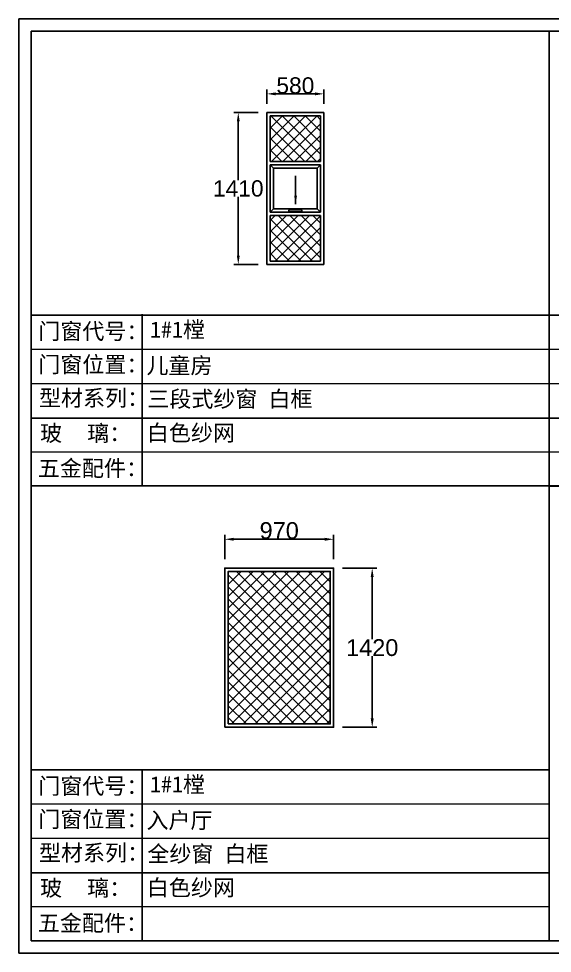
# Model space of a CAD drawing. Header units: inches. Extents: x -138455 to 599497, y -747149 to 13167.
# Drawn here: x 117887 to 126394, y -139214 to -124302 of the extents above; entities that cross this region are included whole.
import ezdxf

# ---------------------------------------------------------------- set-up
doc = ezdxf.new("R2010")
doc.units = ezdxf.units.IN
doc.header["$MEASUREMENT"] = 0
doc.header["$PDMODE"] = 35
doc.header["$PDSIZE"] = -3
doc.layers.add('0 @ 1', color=7, linetype='Continuous')
doc.styles.add('Annotative', font='arialbd.ttf')
doc.styles.get("Standard").update_dxf_attribs({"font": 'arial.ttf'})
doc.dimstyles.get("Standard").update_dxf_attribs({"dimtxt": 80, "dimasz": 70, "dimexe": 40, "dimexo": 80, "dimgap": 0, "dimtad": 1, "dimtih": 1, "dimtoh": 1, "dimdec": 0, "dimzin": 0, "dimdsep": 46, "dimtxsty": 'Standard', "dimcen": 0.09, "dimadec": 0, "dimazin": 0, "dimtfac": 1, "dimtdec": 0, "dimtofl": 0, "dimtmove": 0, "dimatfit": 3, "dimfxl": 0, "dimtolj": 1, "dimtzin": 0, "dimarcsym": 0})

# ---------------------------------------------------------------- blocks, each defined once
blk = doc.blocks.new('*D815')
at = {"color": 0, "lineweight": -2, "transparency": 16777216}
for p, q in [((162809.1, -122382.1), (162585.6, -122382.1)), ((162625.6, -122462.1), (162625.6, -123005.5)), ((162625.6, -123702.1), (162625.6, -123158.7)), ((162809.1, -123782.1), (162585.6, -123782.1))]:
    blk.add_line(p, q, dxfattribs=at)
at = {"color": 0, "transparency": 16777216}
for points in [[(162612.3, -122462.1), (162639, -122462.1), (162625.6, -122382.1)], [(162612.3, -123702.1), (162639, -123702.1), (162625.6, -123782.1)]]:
    blk.add_solid(points, dxfattribs=at)
at = {"layer": 'Defpoints', "color": 0, "transparency": 16777216}
for p in [(162889.1, -122382.1), (162625.6, -123782.1), (162889.1, -123782.1)]:
    blk.add_point(p, dxfattribs=at)
at = {"color": 0, "transparency": 16777216, "insert": (162625.6, -123082.1), "char_height": 150, "width": 433.322, "attachment_point": 5}
blk.add_mtext('\\A1;1410', dxfattribs=at)
blk = doc.blocks.new('*D816')
at = {"color": 0, "lineweight": -2, "transparency": 16777216}
for p, q in [((162889.1, -122302.1), (162889.1, -122169.3)), ((163414.1, -122302.1), (163414.1, -122169.3)), ((162969.1, -122209.3), (163334.1, -122209.3))]:
    blk.add_line(p, q, dxfattribs=at)
at = {"color": 0, "transparency": 16777216}
for points in [[(162969.1, -122195.9), (162969.1, -122222.6), (162889.1, -122209.3)], [(163334.1, -122195.9), (163334.1, -122222.6), (163414.1, -122209.3)]]:
    blk.add_solid(points, dxfattribs=at)
at = {"layer": 'Defpoints', "color": 0, "transparency": 16777216}
for p in [(163414.1, -122209.3), (162889.1, -122382.1), (163414.1, -122382.1)]:
    blk.add_point(p, dxfattribs=at)
at = {"color": 0, "transparency": 16777216, "insert": (163151.6, -122132.7), "char_height": 150, "attachment_point": 5}
blk.add_mtext('\\A1;580', dxfattribs=at)
blk = doc.blocks.new('*D809')
at = {"color": 0, "lineweight": -2, "transparency": 16777216}
for p, q in [((110562.6, -132955.7), (110562.6, -132738.3)), ((111532.6, -132955.7), (111532.6, -132738.3)), ((110642.6, -132778.3), (111452.6, -132778.3))]:
    blk.add_line(p, q, dxfattribs=at)
at = {"color": 0, "transparency": 16777216}
for points in [[(110642.6, -132764.9), (110642.6, -132791.6), (110562.6, -132778.3)], [(111452.6, -132764.9), (111452.6, -132791.6), (111532.6, -132778.3)]]:
    blk.add_solid(points, dxfattribs=at)
at = {"layer": 'Defpoints', "color": 0, "transparency": 16777216}
for p in [(111532.6, -132778.3), (110562.6, -133035.7), (111532.6, -133035.7)]:
    blk.add_point(p, dxfattribs=at)
at = {"color": 0, "transparency": 16777216, "insert": (111047.6, -132701.7), "char_height": 150, "attachment_point": 5}
blk.add_mtext('\\A1;970', dxfattribs=at)
blk = doc.blocks.new('*D810')
at = {"color": 0, "lineweight": -2, "transparency": 16777216}
for p, q in [((111612.6, -133035.7), (111916.6, -133035.7)), ((111876.6, -133115.7), (111876.6, -133669.2)), ((111876.6, -134375.7), (111876.6, -133822.3)), ((111612.6, -134455.7), (111916.6, -134455.7))]:
    blk.add_line(p, q, dxfattribs=at)
at = {"color": 0, "transparency": 16777216}
for points in [[(111863.3, -133115.7), (111890, -133115.7), (111876.6, -133035.7)], [(111863.3, -134375.7), (111890, -134375.7), (111876.6, -134455.7)]]:
    blk.add_solid(points, dxfattribs=at)
at = {"layer": 'Defpoints', "color": 0, "transparency": 16777216}
for p in [(111532.6, -133035.7), (111532.6, -134455.7), (111876.6, -134455.7)]:
    blk.add_point(p, dxfattribs=at)
at = {"color": 0, "transparency": 16777216, "insert": (111876.6, -133745.7), "char_height": 150, "attachment_point": 5}
blk.add_mtext('\\A1;1420', dxfattribs=at)
blk = doc.blocks.new('nnnnhhh')
h = blk.add_hatch()
h.set_pattern_fill('ANSI37', color=256, scale=600)
h.set_pattern_definition([(45, (27443.06, 7716.64), (-53.03301, 53.03301), []), (135, (27443.06, 7716.64), (-53.03301, -53.03301), [])])
h.paths.add_polyline_path([(163384.1, -122412.1), (162919.1, -122412.1), (162919.1, -122833.8), (163384.1, -122833.8)])
h.paths.add_polyline_path([(163384.1, -123752.1), (163384.1, -123330.4), (162919.1, -123330.4), (162919.1, -123752.1)])
for p, q in [((162889.1, -122382.1), (162889.1, -123782.1)), ((163414.1, -122382.1), (162889.1, -122382.1)), ((162919.1, -122412.1), (162919.1, -122833.8)), ((163384.1, -122412.1), (162919.1, -122412.1)), ((163384.1, -122833.8), (163384.1, -122412.1)), ((163414.1, -123782.1), (163414.1, -122382.1)), ((163384.1, -122833.8), (162919.1, -122833.8)), ((162919.1, -122863.8), (162919.1, -123300.4)), ((163384.1, -122863.8), (162919.1, -122863.8)), ((162949.1, -122893.8), (162919.1, -122863.8)), ((163354.1, -122893.8), (163384.1, -122863.8)), ((163384.1, -123300.4), (163384.1, -122863.8)), ((162949.1, -122893.8), (162949.1, -123270.4)), ((163354.1, -122893.8), (162949.1, -122893.8)), ((163354.1, -123270.4), (163354.1, -122893.8)), ((162949.1, -123270.4), (162919.1, -123300.4)), ((163384.1, -123300.4), (162919.1, -123300.4)), ((163354.1, -123270.4), (162949.1, -123270.4)), ((163354.1, -123270.4), (163384.1, -123300.4)), ((162919.1, -123330.4), (162919.1, -123752.1)), ((163384.1, -123330.4), (162919.1, -123330.4)), ((163384.1, -123752.1), (163384.1, -123330.4)), ((162889.1, -123782.1), (163414.1, -123782.1)), ((162919.1, -123752.1), (163384.1, -123752.1))]:
    blk.add_line(p, q)
blk.add_lwpolyline([(163101.6, -123295.4), (163201.6, -123295.4, 0.414214), (163211.6, -123285.4), (163211.6, -123285.4, 0.414214), (163201.6, -123275.4), (163101.6, -123275.4, 0.414214), (163091.6, -123285.4), (163091.6, -123285.4, 0.414214)], format="xyb", close=True)
dim = blk.add_linear_dim(base=(163414.1, -122209.3), p1=(162889.1, -122382.1), p2=(163414.1, -122382.1), text='580', dimstyle='Standard', override={"dimtxt": 150, "dimasz": 80})
dim.commit()
dim.dimension.update_dxf_attribs({"geometry": '*D816', "text_midpoint": (163151.6, -122132.7)})
dim = blk.add_linear_dim(base=(162625.6, -123782.1), p1=(162889.1, -122382.1), p2=(162889.1, -123782.1), angle=90, text='1410', dimstyle='Standard', override={"dimtxt": 150, "dimasz": 80})
dim.commit()
dim.dimension.update_dxf_attribs({"geometry": '*D815', "text_midpoint": (162625.6, -123082.1)})
blk.add_leader([(163153.5, -123227.2), (163153.5, -122966)], dimstyle='Standard', override={"dimtxt": 150, "dimasz": 80})
blk = doc.blocks.new('nnnn2zcxz')
h = blk.add_hatch()
h.set_pattern_fill('ANSI37', color=256, scale=600)
h.paths.add_polyline_path([(111502.6, -133065.7), (110592.6, -133065.7), (110592.6, -134425.7), (111502.6, -134425.7)])
for points in [[(110562.6, -134455.7), (111532.6, -134455.7), (111532.6, -133035.7), (110562.6, -133035.7)], [(110592.6, -134425.7), (111502.6, -134425.7), (111502.6, -133065.7), (110592.6, -133065.7)]]:
    blk.add_lwpolyline(points, close=True)
dim = blk.add_linear_dim(base=(111532.6, -132778.3), p1=(110562.6, -133035.7), p2=(111532.6, -133035.7), dimstyle='Standard', override={"dimtxt": 150, "dimasz": 80})
dim.commit()
dim.dimension.update_dxf_attribs({"geometry": '*D809', "text_midpoint": (111047.6, -132701.7)})
dim = blk.add_linear_dim(base=(111876.6, -134455.7), p1=(111532.6, -133035.7), p2=(111532.6, -134455.7), angle=90, dimstyle='Standard', override={"dimtxt": 150, "dimasz": 80})
dim.commit()
dim.dimension.update_dxf_attribs({"geometry": '*D810', "text_midpoint": (111876.6, -133745.7)})

msp = doc.modelspace()

# ---------------------------------------------------------------- linework, layer by layer
for p, q in [((117887.1, -139213.7), (117887.4, -124302.2)), ((117887.4, -124302.2), (135494.7, -124302.2)), ((118087.2, -131757.9), (118087.4, -124502.2)), ((118087.4, -124502.1), (135294.7, -124502.1)), ((126346, -124501.9), (126345.9, -131757.7)), ((126345.9, -131757.9), (126346, -124502.1)), ((118085.5, -129031.9), (128350.8, -129031.9)), ((119853.1, -129018.5), (119853.9, -131745.6)), ((118085.8, -129579.4), (128350.8, -129573.9)), ((118086.2, -130127.1), (128350.8, -130121.5)), ((118086.5, -130675.1), (128350.8, -130675.1)), ((118086.9, -131218.6), (135294.5, -131208.7)), ((118087.1, -139013.7), (118087.2, -131757.9)), ((118087.2, -131757.9), (126346, -131757.5)), ((118087.2, -131757.9), (126346, -131757.5)), ((126345.9, -139013.3), (126345.9, -131757.7)), ((135294.5, -131758), (126345.9, -131758)), ((126345.9, -131758), (126345.9, -139013.3)), ((135294.5, -131758.2), (126346, -131757.5)), ((118085.3, -136287.7), (126345.9, -136287.3)), ((119853.1, -136274.3), (119853.9, -139001.4)), ((118085.7, -136835.2), (126345.9, -136831.1)), ((118086, -137382.9), (126345.9, -137378.8)), ((118086.4, -137930.9), (126345.9, -137930.5)), ((118086.7, -138474.4), (126345.9, -138467.3)), ((118087.1, -139013.7), (135294.3, -139013)), ((117887.1, -139213.7), (135494.7, -139213.7))]:
    msp.add_line(p, q)

# ---------------------------------------------------------------- block references
for name, p, xscale, yscale, zscale in [('nnnnhhh', (-160010.7, 85962.6), 1.730344986772242, 1.730344986772242, 1.730344986772242), ('nnnn2zcxz', (-76552, 104846.9), 1.788355946653077, 1.788355946653077, 1.788355946653077)]:
    msp.add_blockref(name, p, dxfattribs=dict(xscale=xscale, yscale=yscale, zscale=zscale))

# ---------------------------------------------------------------- texts
at = {"layer": '0 @ 1', "style": 'Annotative'}
for s, p in [('门窗代号：', (118199.7, -129417.3)), ('门窗位置：', (118199.7, -129947.3)), ('型材系列：', (118210.5, -130482.7)), ('玻    璃：', (118228.5, -131044.1)), ('五金配件：', (118193.4, -131603.5)), ('门窗代号：', (118199.5, -136673.1)), ('门窗位置：', (118199.5, -137203.1)), ('型材系列：', (118210.4, -137738.5)), ('玻    璃：', (118228.3, -138299.9)), ('五金配件：', (118193.2, -138859.3))]:
    msp.add_text(s, height=257.28, dxfattribs=at).set_placement(p)
at = {"layer": '0 @ 1', "char_height": 257.281, "attachment_point": 1, "style": 'Annotative'}
for s, width, insert in [('{\\fSimSun|b1|i0|c134|p2;1#1樘}', 4396.385, (119981.3, -129133.7)), ('{\\fSimSun|b1|i0|c134|p2;儿童房}', 4396.385, (119923.8, -129706.9)), ('{\\fSimSun|b1|i0|c134|p2;三段式纱窗 白框}', 4396.385, (119938.6, -130241.1)), ('{\\fSimSun|b1|i0|c134|p2;白色纱网 }', 5972.399, (119930.4, -130780.7)), ('{\\fSimSun|b1|i0|c134|p2;1#1樘}', 4396.385, (119981.3, -136389.5)), ('{\\fSimSun|b1|i0|c134|p2;入户厅}', 4396.385, (119923.8, -136962.7)), ('{\\fSimSun|b1|i0|c134|p2;全纱窗 白框}', 4396.385, (119938.6, -137496.9)), ('{\\fSimSun|b1|i0|c134|p2;白色纱网 }', 5972.399, (119930.4, -138036.5))]:
    msp.add_mtext_dynamic_manual_height_columns(s, width=width, gutter_width=903.5, heights=[0], dxfattribs=dict(at, insert=insert))

doc.saveas('drawing.dxf')
